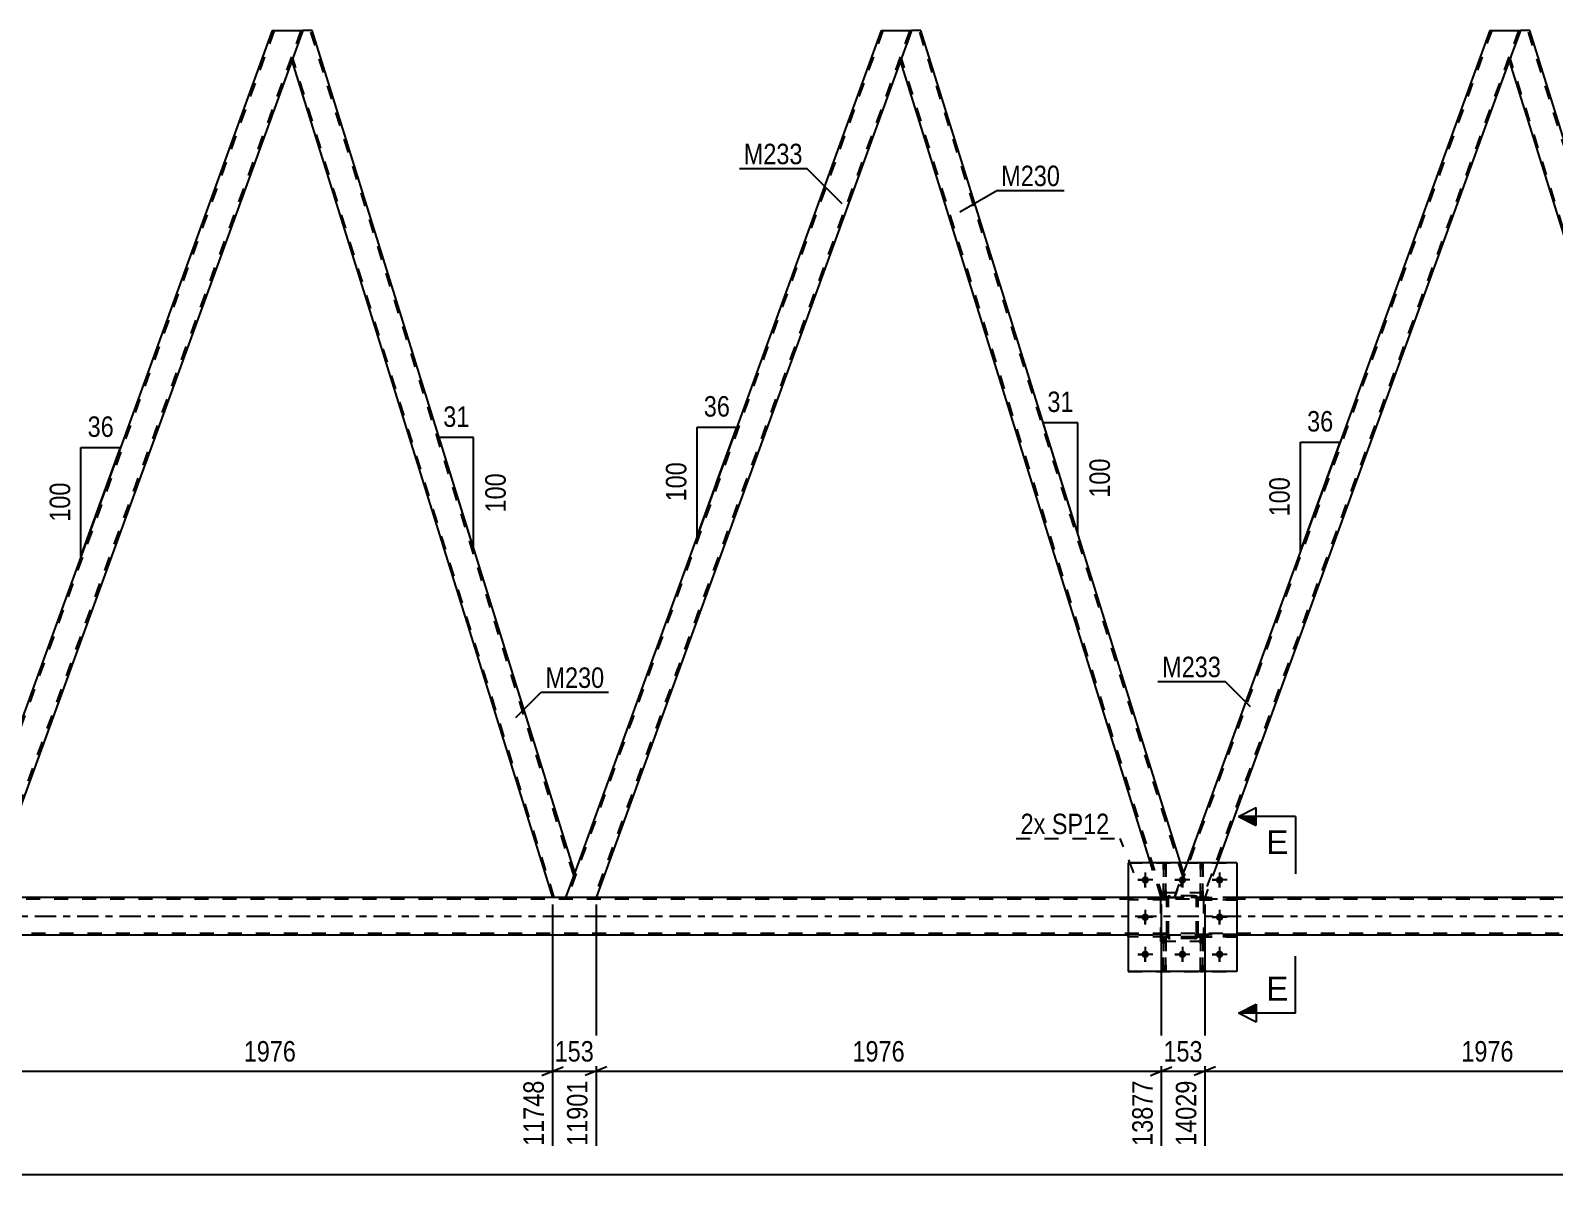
# Model space of a CAD drawing. Header units: millimetres. Extents: x 0 to 841, y 0 to 594.
# Drawn here: x 420.4 to 633.5, y 276.9 to 436.9 of the extents above; entities that cross this region are included whole.
import ezdxf

# ---------------------------------------------------------------- set-up
doc = ezdxf.new("R2010")
doc.units = ezdxf.units.MM
doc.linetypes.add('DXK_LINE_DOT2', pattern=[3.9198, 1.9599, -1.9599])
doc.linetypes.add('DXK_LINE_DOT3', pattern=[5.9187, 2.979, -0.9799, 0.9799, -0.9799])
doc.styles.add('Arial', font='ARIAL.TTF', dxfattribs={"height": 0.2})
doc.styles.add('Arial Narrow', font='ARIALN.TTF', dxfattribs={"height": 0.2})

# ---------------------------------------------------------------- blocks, each defined once
blk = doc.blocks.new('Part-247305034-2644 - 2328')
at = {"color": 7, "linetype": 'DXK_LINE_DOT2'}
for p, q in [((589.08, 310.44), (583.68, 310.44)), ((583.68, 310.44), (583.68, 310.12)), ((583.68, 310.12), (589.08, 310.12)), ((584.28, 310.12), (584.28, 310.44)), ((589.08, 310.12), (589.08, 310.44))]:
    blk.add_line(p, q, dxfattribs=at)
blk = doc.blocks.new('Part-247305034-2357 - 2328')
at = {"color": 7, "linetype": 'DXK_LINE_DOT2'}
for p, q in [((579.28, 315.4), (579.31, 315.58)), ((579.31, 315.58), (579.28, 315.4)), ((579.52, 315.4), (579.53, 315.49)), ((579.53, 315.49), (579.59, 315.56)), ((579.57, 315.84), (579.76, 315.88)), ((579.76, 315.88), (579.57, 315.84)), ((579.59, 315.56), (579.66, 315.62)), ((579.66, 315.62), (579.76, 315.64)), ((583.2, 315.88), (579.76, 315.88)), ((579.76, 315.64), (583.2, 315.64)), ((583.2, 315.88), (583.38, 315.84)), ((583.38, 315.84), (583.2, 315.88)), ((583.2, 315.64), (583.29, 315.62)), ((583.29, 315.62), (583.37, 315.56)), ((583.37, 315.56), (583.42, 315.49)), ((583.42, 315.49), (583.44, 315.4)), ((583.64, 315.58), (583.68, 315.4)), ((583.68, 315.4), (583.64, 315.58)), ((579.28, 310.36), (579.28, 315.4)), ((579.52, 310.36), (579.52, 315.4)), ((583.44, 310.36), (583.44, 315.4)), ((583.68, 310.36), (583.68, 315.4)), ((579.31, 310.17), (579.28, 310.36)), ((579.28, 310.36), (579.31, 310.17)), ((579.53, 310.26), (579.52, 310.36)), ((579.59, 310.19), (579.53, 310.26)), ((579.76, 309.88), (579.57, 309.91)), ((579.57, 309.91), (579.76, 309.88)), ((579.66, 310.13), (579.59, 310.19)), ((579.76, 310.12), (579.66, 310.13)), ((583.2, 310.12), (579.76, 310.12)), ((583.2, 309.88), (579.76, 309.88)), ((583.29, 310.13), (583.2, 310.12)), ((583.38, 309.91), (583.2, 309.88)), ((583.2, 309.88), (583.38, 309.91)), ((583.37, 310.19), (583.29, 310.13)), ((583.42, 310.26), (583.37, 310.19)), ((583.44, 310.36), (583.42, 310.26)), ((583.68, 310.36), (583.64, 310.17)), ((583.64, 310.17), (583.68, 310.36))]:
    blk.add_line(p, q, dxfattribs=at)
at = {"color": 7, "linetype": 'DXK_LINE_DOT3'}
blk.add_line((581.48, 312.88), (581.48, 312.88), dxfattribs=at)
at = {"color": 7, "linetype": 'DXK_LINE_DOT2'}
for centre, start, end in [((579.76, 315.4), 112.5, 157.5), ((579.76, 315.4), 112.5, 157.5), ((583.2, 315.4), 22.5, 67.5), ((583.2, 315.4), 22.5, 67.5), ((579.76, 310.36), 202.5, 247.5), ((579.76, 310.36), 202.5, 247.5), ((583.2, 310.36), 292.5, 337.5), ((583.2, 310.36), 292.5, 337.5)]:
    blk.add_arc(centre, 0.48, start, end, dxfattribs=at)
blk = doc.blocks.new('Part-247305034-2358 - 2328')
at = {"color": 7, "linetype": 'DXK_LINE_DOT2'}
for p, q in [((584.48, 316.28), (578.48, 316.28)), ((578.48, 309.48), (578.48, 316.28)), ((584.48, 309.48), (584.48, 316.28)), ((584.48, 309.48), (578.48, 309.48))]:
    blk.add_line(p, q, dxfattribs=at)
blk = doc.blocks.new('Part-247305034-2359 - 2328')
at = {"color": 7, "linetype": 'DXK_LINE_DOT2'}
for p, q in [((584.48, 316.28), (578.48, 316.28)), ((578.48, 309.48), (578.48, 316.28)), ((584.48, 309.48), (584.48, 316.28)), ((584.48, 309.48), (578.48, 309.48))]:
    blk.add_line(p, q, dxfattribs=at)
blk = doc.blocks.new('Part-247305034-2360 - 2328')
at = {"color": 7, "linetype": 'DXK_LINE_DOT2'}
for p, q in [((579.28, 315.4), (579.31, 315.58)), ((579.31, 315.58), (579.28, 315.4)), ((579.52, 315.4), (579.53, 315.49)), ((579.53, 315.49), (579.59, 315.56)), ((579.57, 315.84), (579.76, 315.88)), ((579.76, 315.88), (579.57, 315.84)), ((579.59, 315.56), (579.66, 315.62)), ((579.66, 315.62), (579.76, 315.64)), ((583.2, 315.88), (579.76, 315.88)), ((579.76, 315.64), (583.2, 315.64)), ((583.2, 315.88), (583.38, 315.84)), ((583.38, 315.84), (583.2, 315.88)), ((583.2, 315.64), (583.29, 315.62)), ((583.29, 315.62), (583.37, 315.56)), ((583.37, 315.56), (583.42, 315.49)), ((583.42, 315.49), (583.44, 315.4)), ((583.64, 315.58), (583.68, 315.4)), ((583.68, 315.4), (583.64, 315.58)), ((579.28, 310.36), (579.28, 315.4)), ((579.52, 310.36), (579.52, 315.4)), ((583.44, 310.36), (583.44, 315.4)), ((583.68, 310.36), (583.68, 315.4)), ((579.31, 310.17), (579.28, 310.36)), ((579.28, 310.36), (579.31, 310.17)), ((579.53, 310.26), (579.52, 310.36)), ((579.59, 310.19), (579.53, 310.26)), ((579.76, 309.88), (579.57, 309.91)), ((579.57, 309.91), (579.76, 309.88)), ((579.66, 310.13), (579.59, 310.19)), ((579.76, 310.12), (579.66, 310.13)), ((583.2, 310.12), (579.76, 310.12)), ((583.2, 309.88), (579.76, 309.88)), ((583.29, 310.13), (583.2, 310.12)), ((583.38, 309.91), (583.2, 309.88)), ((583.2, 309.88), (583.38, 309.91)), ((583.37, 310.19), (583.29, 310.13)), ((583.42, 310.26), (583.37, 310.19)), ((583.44, 310.36), (583.42, 310.26)), ((583.68, 310.36), (583.64, 310.17)), ((583.64, 310.17), (583.68, 310.36))]:
    blk.add_line(p, q, dxfattribs=at)
at = {"color": 7, "linetype": 'DXK_LINE_DOT3'}
blk.add_line((581.48, 312.88), (581.48, 312.88), dxfattribs=at)
at = {"color": 7, "linetype": 'DXK_LINE_DOT2'}
for centre, start, end in [((579.76, 315.4), 112.5, 157.5), ((579.76, 315.4), 112.5, 157.5), ((583.2, 315.4), 22.5, 67.5), ((583.2, 315.4), 22.5, 67.5), ((579.76, 310.36), 202.5, 247.5), ((579.76, 310.36), 202.5, 247.5), ((583.2, 310.36), 292.5, 337.5), ((583.2, 310.36), 292.5, 337.5)]:
    blk.add_arc(centre, 0.48, start, end, dxfattribs=at)
blk = doc.blocks.new('Part-247305034-2382 - 2328')
at = {"color": 7, "linetype": 'DXK_LINE_DOT2'}
for p, q in [((579.28, 310.44), (573.88, 310.44)), ((573.88, 310.44), (573.88, 310.12)), ((579.28, 310.12), (573.88, 310.12)), ((578.68, 310.12), (578.68, 310.44)), ((579.28, 310.12), (579.28, 310.44))]:
    blk.add_line(p, q, dxfattribs=at)
blk = doc.blocks.new('Part-247305034-2385 - 2328')
at = {"color": 7, "linetype": 'DXK_LINE_DOT2'}
for p, q in [((584.03, 315.63), (584.03, 320.48)), ((584.03, 320.48), (584.35, 320.48)), ((584.35, 320.48), (584.35, 315.63)), ((584.03, 316.23), (584.35, 316.23)), ((584.35, 315.63), (584.03, 315.63))]:
    blk.add_line(p, q, dxfattribs=at)
blk = doc.blocks.new('Part-247305034-2388 - 2328')
at = {"color": 7, "linetype": 'DXK_LINE_DOT2'}
for p, q in [((578.83, 315.63), (578.83, 320.48)), ((578.83, 320.48), (579.15, 320.48)), ((579.15, 320.48), (579.15, 315.63)), ((578.83, 316.23), (579.15, 316.23)), ((579.15, 315.63), (578.83, 315.63))]:
    blk.add_line(p, q, dxfattribs=at)
blk = doc.blocks.new('Part-247305034-2391 - 2328')
at = {"color": 7, "linetype": 'DXK_LINE_DOT2'}
for p, q in [((584.03, 305.28), (584.03, 310.11)), ((584.03, 310.11), (584.35, 310.11)), ((584.03, 309.51), (584.35, 309.51)), ((584.35, 310.11), (584.35, 305.28)), ((584.35, 305.28), (584.03, 305.28))]:
    blk.add_line(p, q, dxfattribs=at)
blk = doc.blocks.new('Part-247305034-2394 - 2328')
at = {"color": 7, "linetype": 'DXK_LINE_DOT2'}
for p, q in [((578.83, 305.28), (578.83, 310.11)), ((578.83, 310.11), (579.15, 310.11)), ((578.83, 309.51), (579.15, 309.51)), ((579.15, 310.11), (579.15, 305.28)), ((579.15, 305.28), (578.83, 305.28))]:
    blk.add_line(p, q, dxfattribs=at)
blk = doc.blocks.new('Part-247305034-2575 - 2328')
at = {"color": 2, "linetype": 'Continuous'}
for p, q in [((628.74, 436.87), (627.19, 432.62)), ((630.05, 436.87), (628.74, 436.87)), ((666.76, 319.12), (630.05, 436.87)), ((627.19, 432.62), (663.65, 315.65)), ((666.49, 318.38), (665.49, 315.65)), ((666.76, 319.12), (666.49, 318.38))]:
    blk.add_line(p, q, dxfattribs=at)
at = {"color": 7, "linetype": 'DXK_LINE_DOT2'}
for p, q in [((666.62, 318.75), (629.8, 436.87)), ((663.9, 315.65), (627.33, 432.99)), ((666.74, 319.07), (666.49, 318.38)), ((665.49, 315.65), (663.65, 315.65))]:
    blk.add_line(p, q, dxfattribs=at)
blk = doc.blocks.new('Bolt-247305034-2454 - 2328')
at = {"linetype": 'Continuous'}
for points in [[(576.8, 318.08, -1), (575.76, 318.08, -1)], [(582, 318.08, -1), (580.96, 318.08, -1)], [(587.2, 318.08, -1), (586.16, 318.08, -1)], [(576.8, 312.88, -1), (575.76, 312.88, -1)], [(587.2, 312.88, -1), (586.16, 312.88, -1)], [(576.8, 307.68, -1), (575.76, 307.68, -1)], [(582, 307.68, -1), (580.96, 307.68, -1)], [(587.2, 307.68, -1), (586.16, 307.68, -1)]]:
    blk.add_hatch(color=1, dxfattribs=at).paths.add_polyline_path(points)
at = {"color": 1, "linetype": 'Continuous'}
for p, q in [((577.32, 318.08), (575.24, 318.08)), ((576.28, 319.12), (576.28, 317.04)), ((582.52, 318.08), (580.44, 318.08)), ((581.48, 319.12), (581.48, 317.04)), ((587.72, 318.08), (585.64, 318.08)), ((586.68, 319.12), (586.68, 317.04)), ((576.28, 313.92), (576.28, 311.84)), ((586.68, 313.92), (586.68, 311.84)), ((577.32, 312.88), (575.24, 312.88)), ((587.72, 312.88), (585.64, 312.88)), ((577.32, 307.68), (575.24, 307.68)), ((576.28, 308.72), (576.28, 306.64)), ((582.52, 307.68), (580.44, 307.68)), ((581.48, 308.72), (581.48, 306.64)), ((587.72, 307.68), (585.64, 307.68)), ((586.68, 308.72), (586.68, 306.64))]:
    blk.add_line(p, q, dxfattribs=at)
blk = doc.blocks.new('Bolt-247305034-2455 - 2328')
at = {"color": 1, "linetype": 'Continuous'}
for p, q in [((575.24, 318.08), (575.93, 318.08)), ((576.28, 319.12), (576.28, 318.42)), ((576.28, 317.04), (576.28, 317.73)), ((577.32, 318.08), (576.62, 318.08)), ((580.44, 318.08), (581.13, 318.08)), ((581.48, 319.12), (581.48, 318.42)), ((581.48, 317.04), (581.48, 317.73)), ((582.52, 318.08), (581.82, 318.08)), ((585.64, 318.08), (586.33, 318.08)), ((586.68, 319.12), (586.68, 318.42)), ((586.68, 317.04), (586.68, 317.73)), ((587.72, 318.08), (587.02, 318.08)), ((576.28, 313.92), (576.28, 313.22)), ((586.68, 313.92), (586.68, 313.22)), ((575.24, 312.88), (575.93, 312.88)), ((576.28, 311.84), (576.28, 312.53)), ((577.32, 312.88), (576.62, 312.88)), ((585.64, 312.88), (586.33, 312.88)), ((586.68, 311.84), (586.68, 312.53)), ((587.72, 312.88), (587.02, 312.88)), ((575.24, 307.68), (575.93, 307.68)), ((576.28, 308.72), (576.28, 308.02)), ((576.28, 306.64), (576.28, 307.33)), ((577.32, 307.68), (576.62, 307.68)), ((580.44, 307.68), (581.13, 307.68)), ((581.48, 308.72), (581.48, 308.02)), ((581.48, 306.64), (581.48, 307.33)), ((582.52, 307.68), (581.82, 307.68)), ((585.64, 307.68), (586.33, 307.68)), ((586.68, 308.72), (586.68, 308.02)), ((586.68, 306.64), (586.68, 307.33)), ((587.72, 307.68), (587.02, 307.68))]:
    blk.add_line(p, q, dxfattribs=at)
blk = doc.blocks.new('Part-247305034-2478 - 2328')
at = {"color": 7, "linetype": 'DXK_LINE_DOT2'}
for p, q in [((584.35, 310.11), (584.03, 310.11)), ((584.03, 310.11), (584.03, 305.28)), ((584.03, 309.51), (584.35, 309.51)), ((584.35, 305.28), (584.35, 310.11)), ((584.03, 305.28), (584.35, 305.28))]:
    blk.add_line(p, q, dxfattribs=at)
blk = doc.blocks.new('Part-247305034-2481 - 2328')
at = {"color": 7, "linetype": 'DXK_LINE_DOT2'}
for p, q in [((578.83, 320.48), (578.83, 315.63)), ((579.15, 320.48), (578.83, 320.48)), ((579.15, 315.63), (579.15, 320.48)), ((578.83, 316.23), (579.15, 316.23)), ((578.83, 315.63), (579.15, 315.63))]:
    blk.add_line(p, q, dxfattribs=at)
blk = doc.blocks.new('Part-247305034-2484 - 2328')
at = {"color": 7, "linetype": 'DXK_LINE_DOT2'}
for p, q in [((584.03, 320.48), (584.03, 315.63)), ((584.35, 320.48), (584.03, 320.48)), ((584.35, 315.63), (584.35, 320.48)), ((584.03, 316.23), (584.35, 316.23)), ((584.03, 315.63), (584.35, 315.63))]:
    blk.add_line(p, q, dxfattribs=at)
blk = doc.blocks.new('Part-247305034-2485 - 2328')
at = {"color": 7, "linetype": 'DXK_LINE_DOT2'}
for p, q in [((579.28, 310.44), (573.88, 310.44)), ((573.88, 310.12), (573.88, 310.44)), ((579.28, 310.12), (573.88, 310.12)), ((578.68, 310.12), (578.68, 310.44)), ((579.28, 310.44), (579.28, 310.12))]:
    blk.add_line(p, q, dxfattribs=at)
blk = doc.blocks.new('Part-247305034-2486 - 2328')
at = {"color": 7, "linetype": 'DXK_LINE_DOT2'}
for p, q in [((579.28, 315.64), (573.88, 315.64)), ((573.88, 315.32), (573.88, 315.64)), ((578.68, 315.32), (578.68, 315.64)), ((579.28, 315.64), (579.28, 315.32)), ((579.28, 315.32), (573.88, 315.32))]:
    blk.add_line(p, q, dxfattribs=at)
blk = doc.blocks.new('Part-247305034-2487 - 2328')
at = {"color": 7, "linetype": 'DXK_LINE_DOT2'}
for p, q in [((583.68, 310.12), (583.68, 310.44)), ((583.68, 310.44), (589.08, 310.44)), ((589.08, 310.12), (583.68, 310.12)), ((584.28, 310.12), (584.28, 310.44)), ((589.08, 310.44), (589.08, 310.12))]:
    blk.add_line(p, q, dxfattribs=at)
blk = doc.blocks.new('Part-247305034-2488 - 2328')
at = {"color": 7, "linetype": 'DXK_LINE_DOT2'}
for p, q in [((583.68, 315.32), (583.68, 315.64)), ((583.68, 315.64), (589.08, 315.64)), ((584.28, 315.32), (584.28, 315.64)), ((589.08, 315.64), (589.08, 315.32)), ((589.08, 315.32), (583.68, 315.32))]:
    blk.add_line(p, q, dxfattribs=at)
blk = doc.blocks.new('Part-247305034-2493 - 2328')
at = {"color": 2, "linetype": 'Continuous'}
for p, q in [((589.08, 320.48), (573.88, 320.48)), ((573.88, 320.48), (573.88, 305.28)), ((589.08, 320.48), (589.08, 305.28)), ((589.08, 305.28), (573.88, 305.28))]:
    blk.add_line(p, q, dxfattribs=at)
blk = doc.blocks.new('Part-247305034-2494 - 2328')
at = {"color": 7, "linetype": 'DXK_LINE_DOT2'}
for p, q in [((573.88, 320.48), (589.08, 320.48)), ((573.88, 320.48), (573.88, 305.28)), ((589.08, 320.48), (589.08, 305.28)), ((573.88, 305.28), (589.08, 305.28))]:
    blk.add_line(p, q, dxfattribs=at)
blk = doc.blocks.new('Part-247305034-2509 - 2328')
at = {"color": 2, "linetype": 'Continuous'}
for p, q in [((458.47, 436.87), (456.92, 432.62)), ((459.79, 436.87), (458.47, 436.87)), ((496.49, 319.12), (459.79, 436.87)), ((456.92, 432.62), (493.38, 315.65)), ((496.22, 318.38), (495.23, 315.65)), ((496.49, 319.12), (496.22, 318.38))]:
    blk.add_line(p, q, dxfattribs=at)
at = {"color": 7, "linetype": 'DXK_LINE_DOT2'}
for p, q in [((496.35, 318.75), (459.54, 436.87)), ((493.63, 315.65), (457.06, 432.99)), ((496.47, 319.07), (496.22, 318.38)), ((495.23, 315.65), (493.38, 315.65))]:
    blk.add_line(p, q, dxfattribs=at)
blk = doc.blocks.new('Part-247305034-2524 - 2328')
at = {"color": 7, "linetype": 'DXK_LINE_DOT2'}
for p, q in [((454.47, 436.87), (410.35, 315.65)), ((458.21, 436.87), (414.09, 315.65)), ((458.47, 436.87), (456.92, 432.62)), ((411.35, 319.12), (410.09, 315.65)), ((414.35, 315.65), (410.09, 315.65))]:
    blk.add_line(p, q, dxfattribs=at)
at = {"color": 2, "linetype": 'Continuous'}
for p, q in [((454.21, 436.87), (411.35, 319.12)), ((454.21, 436.87), (458.47, 436.87)), ((456.92, 432.62), (414.35, 315.65))]:
    blk.add_line(p, q, dxfattribs=at)
blk = doc.blocks.new('Part-247305034-2529 - 2328')
at = {"color": 2, "linetype": 'Continuous'}
for p, q in [((573.88, 315.65), (333.66, 315.65)), ((723.54, 315.65), (589.08, 315.65)), ((573.88, 310.37), (333.66, 310.37)), ((724.37, 310.37), (589.08, 310.37))]:
    blk.add_line(p, q, dxfattribs=at)
at = {"color": 7, "linetype": 'DXK_LINE_DOT2'}
for p, q in [((589.08, 315.65), (573.88, 315.65)), ((723.58, 315.41), (59.95, 315.41)), ((724.33, 310.61), (59.95, 310.61)), ((589.08, 310.37), (573.88, 310.37))]:
    blk.add_line(p, q, dxfattribs=at)
at = {"color": 7, "linetype": 'DXK_LINE_DOT3'}
blk.add_line((59.95, 313.01), (723.96, 313.01), dxfattribs=at)
blk = doc.blocks.new('Part-247305034-2570 - 2328')
at = {"color": 7, "linetype": 'DXK_LINE_DOT2'}
for p, q in [((624.74, 436.87), (580.61, 315.65)), ((628.48, 436.87), (584.36, 315.65)), ((628.74, 436.87), (627.19, 432.62)), ((582.12, 320.48), (580.36, 315.65)), ((586.37, 320.48), (584.62, 315.65)), ((584.62, 315.65), (580.36, 315.65))]:
    blk.add_line(p, q, dxfattribs=at)
at = {"color": 2, "linetype": 'Continuous'}
for p, q in [((624.48, 436.87), (582.12, 320.48)), ((624.48, 436.87), (628.74, 436.87)), ((627.19, 432.62), (586.37, 320.48))]:
    blk.add_line(p, q, dxfattribs=at)
blk = doc.blocks.new('Part-247305034-2633 - 2328')
at = {"color": 7, "linetype": 'DXK_LINE_DOT2'}
for p, q in [((539.6, 436.87), (495.48, 315.65)), ((543.35, 436.87), (499.23, 315.65)), ((543.6, 436.87), (542.06, 432.62)), ((496.49, 319.12), (495.23, 315.65)), ((499.48, 315.65), (495.23, 315.65))]:
    blk.add_line(p, q, dxfattribs=at)
at = {"color": 2, "linetype": 'Continuous'}
for p, q in [((539.35, 436.87), (496.49, 319.12)), ((539.35, 436.87), (543.6, 436.87)), ((542.06, 432.62), (499.48, 315.65))]:
    blk.add_line(p, q, dxfattribs=at)
blk = doc.blocks.new('Part-247305034-2638 - 2328')
at = {"color": 2, "linetype": 'Continuous'}
for p, q in [((543.6, 436.87), (542.06, 432.62)), ((544.92, 436.87), (543.6, 436.87)), ((581.2, 320.48), (544.92, 436.87)), ((577.01, 320.48), (542.06, 432.62))]:
    blk.add_line(p, q, dxfattribs=at)
at = {"color": 7, "linetype": 'DXK_LINE_DOT2'}
for p, q in [((581.49, 318.75), (544.67, 436.87)), ((578.77, 315.65), (542.19, 432.99)), ((578.52, 315.65), (577.01, 320.48)), ((581.62, 319.12), (581.2, 320.48)), ((580.36, 315.65), (581.62, 319.12)), ((578.52, 315.65), (580.36, 315.65))]:
    blk.add_line(p, q, dxfattribs=at)
blk = doc.blocks.new('Part-247305034-2643 - 2328')
at = {"color": 7, "linetype": 'DXK_LINE_DOT2'}
for p, q in [((579.28, 315.64), (573.88, 315.64)), ((573.88, 315.64), (573.88, 315.32)), ((578.68, 315.32), (578.68, 315.64)), ((579.28, 315.32), (579.28, 315.64)), ((579.28, 315.32), (573.88, 315.32))]:
    blk.add_line(p, q, dxfattribs=at)
blk = doc.blocks.new('Part-247305034-2645 - 2328')
at = {"color": 7, "linetype": 'DXK_LINE_DOT2'}
for p, q in [((589.08, 315.64), (583.68, 315.64)), ((583.68, 315.64), (583.68, 315.32)), ((584.28, 315.32), (584.28, 315.64)), ((589.08, 315.32), (589.08, 315.64)), ((583.68, 315.32), (589.08, 315.32))]:
    blk.add_line(p, q, dxfattribs=at)
blk = doc.blocks.new('Part-247305034-2648 - 2328')
at = {"color": 7, "linetype": 'DXK_LINE_DOT2'}
for p, q in [((579.15, 310.11), (578.83, 310.11)), ((578.83, 310.11), (578.83, 305.28)), ((578.83, 309.51), (579.15, 309.51)), ((579.15, 305.28), (579.15, 310.11)), ((578.83, 305.28), (579.15, 305.28))]:
    blk.add_line(p, q, dxfattribs=at)
blk = doc.blocks.new('AngleDimension-247305034-39539 - 2328')
at = {"color": 7, "linetype": 'Continuous'}
for p, q in [((597.98, 379.29), (603.52, 379.29)), ((597.98, 364.06), (603.52, 379.29)), ((597.98, 364.06), (597.98, 379.29)), ((601.57, 373.94), (603.52, 379.29))]:
    blk.add_line(p, q, dxfattribs=at)
at = {"color": 0}
for points in [[(603.18, 380.19), (603.18, 384.39), (598.32, 384.39), (598.32, 380.19)], [(597.08, 375.02), (592.88, 375.02), (592.88, 368.33), (597.08, 368.33)]]:
    blk.add_wipeout(points, dxfattribs=at)
at = {"color": 3, "style": 'Arial Narrow'}
blk.add_text('36', height=2.863, dxfattribs=at).set_placement((598.92, 380.79))
blk.add_text('100', height=2.863, rotation=90.0002, dxfattribs=at).set_placement((596.48, 368.93))
blk = doc.blocks.new('StraightDimension-247305034-38999 - 2328')
at = {"color": 7, "linetype": 'Continuous'}
for p, q in [((499.48, 314.65), (499.48, 280.9)), ((578.52, 314.65), (578.52, 280.9)), ((500.98, 291.94), (497.98, 290.74)), ((499.48, 291.34), (578.52, 291.34)), ((577.02, 290.74), (580.02, 291.94))]:
    blk.add_line(p, q, dxfattribs=at)
at = {"color": 0}
blk.add_wipeout([(543.25, 292.09), (543.25, 296.29), (534.74, 296.29), (534.74, 292.09)], dxfattribs=at)
at = {"color": 0, "linetype": 'Continuous'}
blk.add_wipeout([(577.92, 290.64), (573.72, 290.64), (573.72, 280.3), (577.92, 280.3)], dxfattribs=at)
at = {"color": 3, "style": 'Arial Narrow'}
blk.add_text('1976', height=2.863, dxfattribs=at).set_placement((535.34, 292.69))
at = {"color": 3, "linetype": 'Continuous', "style": 'Arial Narrow'}
blk.add_text('13877', height=2.863, rotation=90.0002, dxfattribs=at).set_placement((577.32, 280.9))
blk = doc.blocks.new('AngleDimension-247305034-39467 - 2328')
at = {"color": 7, "linetype": 'Continuous'}
for p, q in [((427.44, 378.54), (432.98, 378.54)), ((427.44, 363.31), (432.98, 378.54)), ((427.44, 363.31), (427.44, 378.54)), ((431.16, 373.53), (432.98, 378.54))]:
    blk.add_line(p, q, dxfattribs=at)
at = {"color": 0}
for points in [[(432.64, 379.44), (432.64, 383.64), (427.78, 383.64), (427.78, 379.44)], [(426.54, 374.27), (422.34, 374.27), (422.34, 367.58), (426.54, 367.58)]]:
    blk.add_wipeout(points, dxfattribs=at)
at = {"color": 3, "style": 'Arial Narrow'}
blk.add_text('36', height=2.863, dxfattribs=at).set_placement((428.38, 380.04))
blk.add_text('100', height=2.863, rotation=90.0002, dxfattribs=at).set_placement((425.94, 368.18))
blk = doc.blocks.new('AngleDimension-247305034-39495 - 2328')
at = {"color": 7, "linetype": 'Continuous'}
for p, q in [((513.61, 381.38), (519.15, 381.38)), ((513.61, 366.15), (519.15, 381.38)), ((513.61, 366.15), (513.61, 381.38)), ((516.29, 373.53), (519.15, 381.38))]:
    blk.add_line(p, q, dxfattribs=at)
at = {"color": 0}
for points in [[(518.81, 382.28), (518.81, 386.48), (513.95, 386.48), (513.95, 382.28)], [(512.71, 377.11), (508.51, 377.11), (508.51, 370.42), (512.71, 370.42)]]:
    blk.add_wipeout(points, dxfattribs=at)
at = {"color": 3, "style": 'Arial Narrow'}
blk.add_text('36', height=2.863, dxfattribs=at).set_placement((514.55, 382.88))
blk.add_text('100', height=2.863, rotation=90.0002, dxfattribs=at).set_placement((512.11, 371.02))
blk = doc.blocks.new('StraightDimension-247305034-38997 - 2328')
at = {"color": 7, "linetype": 'Continuous'}
for p, q in [((584.62, 314.65), (584.62, 280.9)), ((663.65, 314.65), (663.65, 280.9)), ((586.12, 291.94), (583.12, 290.74)), ((584.62, 291.34), (663.65, 291.34)), ((662.15, 290.74), (665.15, 291.94))]:
    blk.add_line(p, q, dxfattribs=at)
at = {"color": 0}
blk.add_wipeout([(628.39, 292.09), (628.39, 296.29), (619.88, 296.29), (619.88, 292.09)], dxfattribs=at)
at = {"color": 0, "linetype": 'Continuous'}
blk.add_wipeout([(663.05, 290.64), (658.85, 290.64), (658.85, 280.3), (663.05, 280.3)], dxfattribs=at)
at = {"color": 3, "style": 'Arial Narrow'}
blk.add_text('1976', height=2.863, dxfattribs=at).set_placement((620.48, 292.69))
at = {"color": 3, "linetype": 'Continuous', "style": 'Arial Narrow'}
blk.add_text('16005', height=2.863, rotation=90.0002, dxfattribs=at).set_placement((662.45, 280.9))
blk = doc.blocks.new('StraightDimension-247305034-3151 - 2328')
at = {"color": 7, "linetype": 'Continuous'}
blk.add_line((49.09, 276.89), (775.34, 276.89), dxfattribs=at)
blk = doc.blocks.new('AngleDimension-247305034-39493 - 2328')
at = {"color": 7, "linetype": 'Continuous'}
for p, q in [((566.07, 369.02), (562.02, 382.02)), ((566.84, 382.02), (562.02, 382.02)), ((566.84, 366.55), (562.02, 382.02)), ((566.84, 366.55), (566.84, 382.02))]:
    blk.add_line(p, q, dxfattribs=at)
at = {"color": 0}
for points in [[(566.86, 382.92), (566.86, 387.12), (562, 387.12), (562, 382.92)], [(571.94, 377.63), (567.74, 377.63), (567.74, 370.94), (571.94, 370.94)]]:
    blk.add_wipeout(points, dxfattribs=at)
at = {"color": 3, "style": 'Arial Narrow'}
blk.add_text('31', height=2.863, dxfattribs=at).set_placement((562.6, 383.52))
blk.add_text('100', height=2.863, rotation=90.0002, dxfattribs=at).set_placement((571.34, 371.54))
blk = doc.blocks.new('StraightDimension-247305034-38998 - 2328')
at = {"color": 7, "linetype": 'Continuous'}
for p, q in [((578.52, 314.65), (578.52, 280.9)), ((584.62, 314.65), (584.62, 280.9)), ((577.02, 290.74), (580.02, 291.94)), ((578.52, 291.34), (584.62, 291.34)), ((586.12, 291.94), (583.12, 290.74))]:
    blk.add_line(p, q, dxfattribs=at)
at = {"color": 0}
blk.add_wipeout([(584.91, 292.09), (584.91, 296.29), (578.22, 296.29), (578.22, 292.09)], dxfattribs=at)
at = {"color": 0, "linetype": 'Continuous'}
blk.add_wipeout([(584.02, 290.64), (579.82, 290.64), (579.82, 280.3), (584.02, 280.3)], dxfattribs=at)
at = {"color": 3, "style": 'Arial Narrow'}
blk.add_text('153', height=2.863, dxfattribs=at).set_placement((578.82, 292.69))
at = {"color": 3, "linetype": 'Continuous', "style": 'Arial Narrow'}
blk.add_text('14029', height=2.863, rotation=90.0002, dxfattribs=at).set_placement((583.42, 280.9))
blk = doc.blocks.new('StraightDimension-247305034-39000 - 2328')
at = {"color": 7, "linetype": 'Continuous'}
for p, q in [((493.38, 314.65), (493.38, 280.9)), ((499.48, 314.65), (499.48, 280.9)), ((491.88, 290.74), (494.88, 291.94)), ((493.38, 291.34), (499.48, 291.34)), ((500.98, 291.94), (497.98, 290.74))]:
    blk.add_line(p, q, dxfattribs=at)
at = {"color": 0}
blk.add_wipeout([(499.77, 292.09), (499.77, 296.29), (493.09, 296.29), (493.09, 292.09)], dxfattribs=at)
at = {"color": 0, "linetype": 'Continuous'}
blk.add_wipeout([(498.88, 290.64), (494.68, 290.64), (494.68, 280.3), (498.88, 280.3)], dxfattribs=at)
at = {"color": 3, "style": 'Arial Narrow'}
blk.add_text('153', height=2.863, dxfattribs=at).set_placement((493.69, 292.69))
at = {"color": 3, "linetype": 'Continuous', "style": 'Arial Narrow'}
blk.add_text('11901', height=2.863, rotation=90.0002, dxfattribs=at).set_placement((498.28, 280.9))
blk = doc.blocks.new('StraightDimension-247305034-39001 - 2328')
at = {"color": 7, "linetype": 'Continuous'}
for p, q in [((414.35, 314.65), (414.35, 282.73)), ((493.38, 314.65), (493.38, 280.9)), ((415.85, 291.94), (412.85, 290.74)), ((414.35, 291.34), (493.38, 291.34)), ((491.88, 290.74), (494.88, 291.94))]:
    blk.add_line(p, q, dxfattribs=at)
at = {"color": 0}
blk.add_wipeout([(458.12, 292.09), (458.12, 296.29), (449.61, 296.29), (449.61, 292.09)], dxfattribs=at)
at = {"color": 0, "linetype": 'Continuous'}
blk.add_wipeout([(492.78, 290.64), (488.58, 290.64), (488.58, 280.3), (492.78, 280.3)], dxfattribs=at)
at = {"color": 3, "style": 'Arial Narrow'}
blk.add_text('1976', height=2.863, dxfattribs=at).set_placement((450.21, 292.69))
at = {"color": 3, "linetype": 'Continuous', "style": 'Arial Narrow'}
blk.add_text('11748', height=2.863, rotation=90.0002, dxfattribs=at).set_placement((492.18, 280.9))
blk = doc.blocks.new('AngleDimension-247305034-39465 - 2328')
at = {"color": 7, "linetype": 'Continuous'}
for p, q in [((480.94, 369.02), (477.53, 379.94)), ((482.35, 379.94), (477.53, 379.94)), ((482.35, 364.48), (477.53, 379.94)), ((482.35, 364.48), (482.35, 379.94))]:
    blk.add_line(p, q, dxfattribs=at)
at = {"color": 0}
for points in [[(482.37, 380.84), (482.37, 385.04), (477.51, 385.04), (477.51, 380.84)], [(487.45, 375.55), (483.25, 375.55), (483.25, 368.87), (487.45, 368.87)]]:
    blk.add_wipeout(points, dxfattribs=at)
at = {"color": 3, "style": 'Arial Narrow'}
blk.add_text('31', height=2.863, dxfattribs=at).set_placement((478.11, 381.44))
blk.add_text('100', height=2.863, rotation=90.0002, dxfattribs=at).set_placement((486.85, 369.47))
blk = doc.blocks.new('Mark-247305034-35363 - 2328')
at = {"color": 0}
blk.add_wipeout([(564.36, 415.11), (564.36, 418.11), (556.14, 418.11), (556.14, 415.11)], dxfattribs=at)
blk.add_wipeout([(564.36, 415.11), (564.36, 418.11), (556.14, 418.11), (556.14, 415.11)], dxfattribs=at)
at = {"color": 30, "linetype": 'Continuous'}
for p, q in [((550.34, 411.51), (555.54, 414.51)), ((555.54, 414.51), (564.96, 414.51))]:
    blk.add_line(p, q, dxfattribs=at)
at = {"color": 3, "style": 'Arial Narrow'}
blk.add_text('M230', height=2.863, dxfattribs=at).set_placement((556.14, 415.11))
blk = doc.blocks.new('SectionMark-247305034-3765 - 2328')
at = {"linetype": 'Continuous'}
for points in [[(591.81, 326.95), (591.81, 325.7), (589.31, 326.95)], [(591.81, 300.7), (591.81, 299.45), (589.31, 299.45)]]:
    blk.add_hatch(color=6, dxfattribs=at).paths.add_polyline_path(points)
at = {"color": 6, "linetype": 'Continuous'}
for p, q in [((589.31, 326.95), (591.81, 328.2)), ((597.31, 326.95), (589.31, 326.95)), ((589.31, 326.95), (591.81, 325.7)), ((591.81, 325.7), (591.81, 328.2)), ((589.31, 299.45), (591.81, 300.7)), ((591.81, 300.7), (591.81, 298.2)), ((597.31, 299.45), (589.31, 299.45)), ((591.81, 298.2), (589.31, 299.45))]:
    blk.add_line(p, q, dxfattribs=at)
at = {"color": 0, "linetype": 'Continuous'}
for points in [[(596.31, 321.7), (596.31, 325.2), (593.2, 325.2), (593.2, 321.7)], [(596.31, 301.2), (596.31, 304.7), (593.2, 304.7), (593.2, 301.2)]]:
    blk.add_wipeout(points, dxfattribs=at)
at = {"color": 6, "linetype": 'Continuous'}
for p, q in [((597.31, 326.95), (597.31, 318.95)), ((597.31, 299.45), (597.31, 307.45))]:
    blk.add_line(p, q, dxfattribs=at)
at = {"color": 3, "linetype": 'Continuous', "style": 'Arial'}
for p in [(593.2, 321.7), (593.2, 301.2)]:
    blk.add_text('E', height=3.34, dxfattribs=at).set_placement(p)
blk = doc.blocks.new('MarkSet-247305034-35156 - 2328')
at = {"color": 30, "linetype": 'DXK_LINE_DOT2'}
blk.add_line((574.7, 319.09), (572.76, 323.89), dxfattribs=at)
at = {"color": 0}
blk.add_wipeout([(562.32, 324.49), (562.32, 327.49), (558.85, 327.49), (558.85, 324.49)], dxfattribs=at)
blk.add_wipeout([(562.32, 324.49), (562.32, 327.49), (558.85, 327.49), (558.85, 324.49)], dxfattribs=at)
blk.add_wipeout([(571.26, 324.49), (571.26, 327.49), (563.22, 327.49), (563.22, 324.49)], dxfattribs=at)
blk.add_wipeout([(571.26, 324.49), (571.26, 327.49), (563.22, 327.49), (563.22, 324.49)], dxfattribs=at)
at = {"color": 30, "linetype": 'DXK_LINE_DOT2'}
blk.add_line((558.25, 323.89), (572.76, 323.89), dxfattribs=at)
at = {"color": 3, "style": 'Arial Narrow'}
for s, p in [('2x', (558.85, 324.49)), ('SP12', (563.22, 324.49))]:
    blk.add_text(s, height=2.863, dxfattribs=at).set_placement(p)
blk = doc.blocks.new('Mark-247305034-35324 - 2328')
at = {"color": 0}
blk.add_wipeout([(500.63, 344.94), (500.63, 347.94), (492.41, 347.94), (492.41, 344.94)], dxfattribs=at)
blk.add_wipeout([(500.63, 344.94), (500.63, 347.94), (492.41, 347.94), (492.41, 344.94)], dxfattribs=at)
at = {"color": 30, "linetype": 'Continuous'}
for p, q in [((488.27, 340.8), (491.81, 344.34)), ((491.81, 344.34), (501.23, 344.34))]:
    blk.add_line(p, q, dxfattribs=at)
at = {"color": 3, "style": 'Arial Narrow'}
blk.add_text('M230', height=2.863, dxfattribs=at).set_placement((492.41, 344.94))
blk = doc.blocks.new('Mark-247305034-35330 - 2328')
at = {"color": 0}
blk.add_wipeout([(586.87, 346.44), (586.87, 349.44), (578.65, 349.44), (578.65, 346.44)], dxfattribs=at)
blk.add_wipeout([(586.87, 346.44), (586.87, 349.44), (578.65, 349.44), (578.65, 346.44)], dxfattribs=at)
at = {"color": 30, "linetype": 'Continuous'}
for p in [(578.05, 345.84), (591.01, 342.31)]:
    blk.add_line(p, (587.47, 345.84), dxfattribs=at)
at = {"color": 3, "style": 'Arial Narrow'}
blk.add_text('M233', height=2.863, dxfattribs=at).set_placement((578.65, 346.44))
blk = doc.blocks.new('Mark-247305034-35360 - 2328')
at = {"color": 0}
blk.add_wipeout([(528.37, 418.17), (528.37, 421.17), (520.14, 421.17), (520.14, 418.17)], dxfattribs=at)
blk.add_wipeout([(528.37, 418.17), (528.37, 421.17), (520.14, 421.17), (520.14, 418.17)], dxfattribs=at)
at = {"color": 30, "linetype": 'Continuous'}
for p in [(519.54, 417.57), (533.92, 412.62)]:
    blk.add_line(p, (528.97, 417.57), dxfattribs=at)
at = {"color": 3, "style": 'Arial Narrow'}
blk.add_text('M233', height=2.863, dxfattribs=at).set_placement((520.14, 418.17))

msp = doc.modelspace()

# ---------------------------------------------------------------- block references
for name in ['Part-247305034-2524 - 2328', 'Part-247305034-2509 - 2328', 'Part-247305034-2633 - 2328', 'Part-247305034-2638 - 2328', 'Part-247305034-2570 - 2328', 'Part-247305034-2575 - 2328', 'Part-247305034-2493 - 2328', 'Part-247305034-2494 - 2328', 'Part-247305034-2388 - 2328', 'Part-247305034-2481 - 2328', 'Part-247305034-2385 - 2328', 'Part-247305034-2484 - 2328', 'Bolt-247305034-2454 - 2328', 'Bolt-247305034-2455 - 2328', 'Part-247305034-2529 - 2328', 'Part-247305034-2486 - 2328', 'Part-247305034-2643 - 2328', 'Part-247305034-2358 - 2328', 'Part-247305034-2359 - 2328', 'Part-247305034-2357 - 2328', 'Part-247305034-2360 - 2328', 'Part-247305034-2488 - 2328', 'Part-247305034-2645 - 2328', 'Part-247305034-2382 - 2328', 'Part-247305034-2485 - 2328', 'Part-247305034-2394 - 2328', 'Part-247305034-2648 - 2328', 'Part-247305034-2644 - 2328', 'Part-247305034-2487 - 2328', 'Part-247305034-2391 - 2328', 'Part-247305034-2478 - 2328']:
    msp.add_blockref(name, (0, 0))

# ---------------------------------------------------------------- next in the draw order: block references
for name in ['AngleDimension-247305034-39495 - 2328', 'AngleDimension-247305034-39467 - 2328', 'AngleDimension-247305034-39539 - 2328', 'StraightDimension-247305034-38999 - 2328', 'StraightDimension-247305034-38997 - 2328']:
    msp.add_blockref(name, (0, 0))

# ---------------------------------------------------------------- next in the draw order: block references
msp.add_blockref('StraightDimension-247305034-3151 - 2328', (0, 0))

# ---------------------------------------------------------------- next in the draw order: block references
for name in ['Mark-247305034-35360 - 2328', 'Mark-247305034-35363 - 2328', 'AngleDimension-247305034-39493 - 2328', 'AngleDimension-247305034-39465 - 2328', 'Mark-247305034-35324 - 2328', 'Mark-247305034-35330 - 2328', 'MarkSet-247305034-35156 - 2328', 'SectionMark-247305034-3765 - 2328', 'StraightDimension-247305034-39000 - 2328', 'StraightDimension-247305034-38998 - 2328']:
    msp.add_blockref(name, (0, 0))

# ---------------------------------------------------------------- next in the draw order: block references
msp.add_blockref('StraightDimension-247305034-39001 - 2328', (0, 0))

doc.saveas('drawing.dxf')
